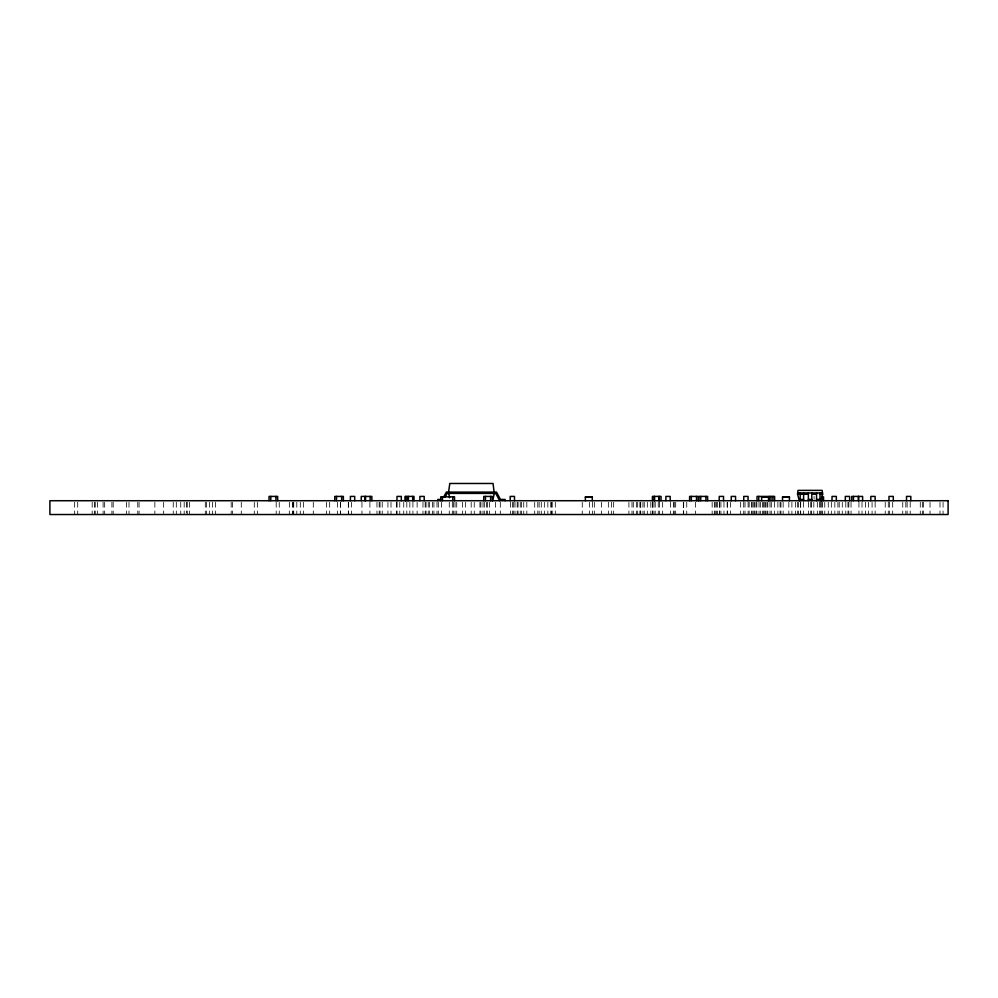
<?xml version="1.0" encoding="UTF-8"?>
<svg xmlns="http://www.w3.org/2000/svg" width="998" height="998" viewBox="0 0 998 998"><rect width="100%" height="100%" fill="white"/><g stroke="black" fill="none" stroke-linecap="round" stroke-linejoin="round"><path stroke-width="0.75" stroke-dasharray="4.99 3.74" d="M943.06 502.256L943.06 514.519M939.991 502.256L939.991 514.519M930.036 502.256L930.036 514.519M923.35 502.256L923.35 514.519M922.352 502.256L922.352 514.519M920.281 502.256L920.281 514.519M910.201 502.256L910.201 514.519M907.132 502.256L907.132 514.519M905.822 502.256L905.822 514.519M902.753 502.256L902.753 514.519M892.674 502.256L892.674 514.519M889.605 502.256L889.605 514.519M888.295 502.256L888.295 514.519M885.226 502.256L885.226 514.519M875.146 502.256L875.146 514.519M872.077 502.256L872.077 514.519M868.584 502.256L868.584 514.519M865.503 502.256L865.503 514.519M862.01 502.256L862.01 514.519M858.941 502.256L858.941 514.519M851.057 502.256L851.057 514.519M848.861 502.256L848.861 514.519M847.976 502.256L847.976 514.519M845.793 502.256L845.793 514.519M842.287 502.256L842.287 514.519M839.218 502.256L839.218 514.519M837.908 502.256L837.908 514.519M834.839 502.256L834.839 514.519M831.334 502.256L831.334 514.519M828.265 502.256L828.265 514.519M824.76 502.256L824.76 514.519M822.577 502.256L822.577 514.519M821.691 502.256L821.691 514.519M820.381 502.256L820.381 514.519M819.508 502.256L819.508 514.519M817.312 502.256L817.312 514.519M814.069 496.418L814.069 499.287M813.807 502.256L813.807 514.519M811.624 502.256L811.624 514.519M810.738 502.256L810.738 514.519M808.555 502.256L808.555 514.519M803.427 502.256L803.427 514.519M800.67 502.256L800.67 514.519M800.359 502.256L800.359 514.519M798.475 502.256L798.475 514.519M797.589 502.256L797.589 514.519M795.406 502.256L795.406 514.519M791.901 502.256L791.901 514.519M788.832 502.256L788.832 514.519M783.143 502.256L783.143 514.519M780.947 502.256L780.947 514.519M780.074 502.256L780.074 514.519M777.879 502.256L777.879 514.519M774.373 502.256L774.373 514.519M771.304 502.256L771.304 514.519M769.994 502.256L769.994 514.519M767.799 502.256L767.799 514.519M766.926 502.256L766.926 514.519M765.616 502.256L765.616 514.519M764.73 502.256L764.73 514.519M763.42 502.256L763.42 514.519M762.547 502.256L762.547 514.519M760.351 502.256L760.351 514.519M759.041 502.256L759.041 514.519M756.846 502.256L756.846 514.519M755.973 502.256L755.973 514.519M754.663 502.256L754.663 514.519M753.777 502.256L753.777 514.519M752.23 502.256L752.23 514.519M751.594 502.256L751.594 514.519M749.161 502.256L749.161 514.519M748.088 502.256L748.088 514.519M745.019 502.256L745.019 514.519M743.71 502.256L743.71 514.519M740.641 502.256L740.641 514.519M730.561 502.256L730.561 514.519M727.492 502.256L727.492 514.519M727.155 502.256L727.155 514.519M723.987 502.256L723.987 514.519M720.918 502.256L720.918 514.519M719.608 502.256L719.608 514.519M719.483 502.256L719.483 514.519M717.412 502.256L717.412 514.519M716.539 502.256L716.539 514.519M715.229 502.256L715.229 514.519M714.343 502.256L714.343 514.519M712.16 502.256L712.16 514.519M695.594 502.256L695.594 514.519M686.749 502.256L686.749 514.519M683.68 502.256L683.68 514.519M683.518 502.256L683.518 514.519M683.343 502.256L683.343 514.519M675.658 502.256L675.658 514.519M674.261 502.256L674.261 514.519M673.6 502.256L673.6 514.519M670.531 502.256L670.531 514.519M662.647 502.256L662.647 514.519M659.578 502.256L659.578 514.519M658.268 502.256L658.268 514.519M655.199 502.256L655.199 514.519M653.89 502.256L653.89 514.519M652.467 502.256L652.467 514.519M652.355 502.256L652.355 514.519M650.821 502.256L650.821 514.519M647.315 502.256L647.315 514.519M644.246 502.256L644.246 514.519M642.937 502.256L642.937 514.519M640.741 502.256L640.741 514.519M640.392 502.256L640.392 514.519M639.868 502.256L639.868 514.519M637.672 502.256L637.672 514.519M636.362 502.256L636.362 514.519M633.293 502.256L633.293 514.519M631.984 502.256L631.984 514.519M628.915 502.256L628.915 514.519M613.658 502.256L613.658 514.519M611.425 502.256L611.425 514.519M608.356 502.256L608.356 514.519M601.582 502.256L601.582 514.519M594.334 502.256L594.334 514.519M592.55 502.256L592.55 514.519M589.481 502.256L589.481 514.519M582.258 502.256L582.258 514.519M555.3 502.256L555.3 514.519M552.231 502.256L552.231 514.519M551.208 502.256L551.208 514.519M550.921 502.256L550.921 514.519M547.852 502.256L547.852 514.519M544.347 502.256L544.347 514.519M541.278 502.256L541.278 514.519M539.132 502.256L539.132 514.519M537.772 502.256L537.772 514.519M534.703 502.256L534.703 514.519M526.819 502.256L526.819 514.519M523.75 502.256L523.75 514.519M521.43 502.256L521.43 514.519M520.257 502.256L520.257 514.519M518.062 502.256L518.062 514.519M517.176 502.256L517.176 514.519M514.993 502.256L514.993 514.519M513.683 502.256L513.683 514.519M512.398 502.256L512.398 514.519M510.614 502.256L510.614 514.519M500.322 502.256L500.322 514.519M495.582 502.256L495.582 514.519M489.581 502.256L489.581 514.519M487.386 502.256L487.386 514.519M486.513 502.256L486.513 514.519M484.317 502.256L484.317 514.519M483.007 502.256L483.007 514.519M480.899 502.256L480.899 514.519M479.938 502.256L479.938 514.519M474.25 502.256L474.25 514.519M471.181 502.256L471.181 514.519M465.48 502.256L465.48 514.519M462.411 502.256L462.411 514.519M456.722 502.256L456.722 514.519M455.038 502.256L455.038 514.519M453.653 502.256L453.653 514.519M452.344 502.256L452.344 514.519M449.275 502.256L449.275 514.519M441.39 502.256L441.39 514.519M438.309 502.256L438.309 514.519M436.999 502.256L436.999 514.519M433.93 502.256L433.93 514.519M432.621 502.256L432.621 514.519M429.552 502.256L429.552 514.519M428.242 502.256L428.242 514.519M426.046 502.256L426.046 514.519M425.173 502.256L425.173 514.519M422.977 502.256L422.977 514.519M417.127 502.256L417.127 514.519M412.91 502.256L412.91 514.519M409.841 502.256L409.841 514.519M406.81 502.256L406.81 514.519M403.741 502.256L403.741 514.519M399.761 502.256L399.761 514.519M397.029 502.256L397.029 514.519M396.693 502.256L396.693 514.519M391.004 502.256L391.004 514.519M387.923 502.256L387.923 514.519M382.234 502.256L382.234 514.519M380.051 502.256L380.051 514.519M379.165 502.256L379.165 514.519M376.97 502.256L376.97 514.519M369.896 502.256L369.896 514.519M361.962 502.256L361.962 514.519M351.57 502.256L351.57 514.519M348.489 502.256L348.489 514.519M348.339 502.256L348.339 514.519M340.617 502.256L340.617 514.519M340.405 502.256L340.405 514.519M337.536 502.256L337.536 514.519M329.664 502.256L329.664 514.519M326.583 502.256L326.583 514.519M313.285 502.256L313.285 514.519M303.367 502.256L303.367 514.519M300.298 502.256L300.298 514.519M296.793 502.256L296.793 514.519M293.724 502.256L293.724 514.519M293.187 502.256L293.187 514.519M292.414 502.256L292.414 514.519M289.345 502.256L289.345 514.519M279.265 502.256L279.265 514.519M276.197 502.256L276.197 514.519M257.359 502.256L257.359 514.519M254.29 502.256L254.29 514.519M241.279 502.256L241.279 514.519M232.484 502.256L232.484 514.519M231.187 502.256L231.187 514.519M215.406 502.256L215.406 514.519M212.537 502.256L212.537 514.519M209.468 502.256L209.468 514.519M206.611 502.256L206.611 514.519M205.314 502.256L205.314 514.519M189.533 502.256L189.533 514.519M187.262 502.256L187.262 514.519M186.377 502.256L186.377 512.997M184.193 502.256L184.193 514.519M180.725 502.256L180.725 514.519M176.309 502.256L176.309 514.519M173.24 502.256L173.24 514.519M163.66 502.256L163.66 514.519M154.852 502.256L154.852 514.519M139.071 502.256L139.071 514.519M137.774 502.256L137.774 514.519M128.979 502.256L128.979 514.519M126.571 502.256L126.571 514.519M113.198 502.256L113.198 514.519M111.901 502.256L111.901 514.519M104.665 502.256L104.665 514.519M103.106 502.256L103.106 514.519M97.442 502.256L97.442 514.519M95.247 502.256L95.247 514.519M94.373 502.256L94.373 514.519M92.178 502.256L92.178 514.519M77.719 502.256L77.719 514.519M74.65 502.256L74.65 514.519"/><path stroke-width="1.5" d="M799.298 500.722L797.577 494.26L797.988 490.38L822.177 490.38L822.589 494.26L820.867 500.722M492.675 500.722L494.284 493.399L493.049 483.481L449.799 483.481L448.576 492.101L449.537 497.79M443.711 496.992L446.343 492.101L496.517 492.101L500.447 499.437L505.063 499.437L505.063 500.722M445.145 497.054L447.116 493.399L495.744 493.399L499.674 500.722M797.577 492.962L822.589 492.962M797.577 494.26L808.355 494.26M811.811 494.26L816.426 494.26M819.508 494.26L822.589 494.26M585.364 497.278L592.276 497.278M761.636 497.278L768.535 497.278M782.532 497.278L789.43 497.278M440.866 499.437L437.785 499.437L437.785 500.722M800.171 499.437L803.615 499.437M808.355 499.437L811.811 499.437M816.551 499.437L820.007 499.437M910.825 500.722L910.825 496.418L906.508 496.418L906.508 500.722M893.297 500.722L893.297 496.418L888.981 496.418L888.981 500.722M875.134 500.722L875.134 496.418L870.817 496.418L870.817 500.722M862.621 500.722L862.621 496.418L851.781 496.418L851.781 500.722M858.679 496.418L858.679 500.722M858.317 496.418L858.317 500.722M853.502 496.418L853.502 500.722M849.635 500.722L849.635 496.418L845.318 496.418L845.318 500.722M836.336 500.722L836.336 496.418L832.02 496.418L832.02 500.722M823.562 500.722L823.562 496.842L821.828 496.842L821.828 500.722M821.641 496.418L821.641 500.722M820.007 492.962L820.007 500.722M816.551 492.962L816.551 500.722M811.811 492.962L811.811 500.722M808.355 492.962L808.355 500.722M803.615 492.962L803.615 500.722M800.171 492.962L800.171 500.722M789.43 500.722L789.43 496.842L782.532 496.842L782.532 500.722M774.623 500.722L774.635 496.418L757.02 496.418L757.02 500.722M772.901 496.418L772.901 500.722M770.955 496.418L770.955 500.722M769.233 496.418L769.233 500.722M768.535 500.722L768.535 496.842L761.636 496.842L761.636 500.722M758.742 496.418L758.742 500.722M748.051 500.722L748.051 496.418L743.747 496.418L743.747 500.722M735.563 500.722L735.563 496.418L731.247 496.418L731.247 500.722M723.538 500.722L723.538 496.418L719.221 496.418L719.221 500.722M707.632 500.722L707.632 496.418L699.012 496.418L699.012 500.722M705.91 496.418L705.91 500.722M700.733 496.418L700.733 500.722M698.226 500.722L698.238 496.418L689.606 496.418L689.606 500.722M696.504 496.418L696.504 500.722M691.327 496.418L691.327 500.722M670.194 500.722L670.194 496.418L665.878 496.418L665.878 500.722M661.05 500.722L661.05 496.418L652.418 496.418L652.418 500.722M659.316 496.418L659.316 500.722M658.892 496.418L658.892 500.722M654.588 496.418L654.588 500.722M654.139 496.418L654.139 500.722M592.276 500.722L592.276 496.842L585.364 496.842L585.364 500.722M514.494 500.722L514.494 496.418L510.19 496.418L510.19 500.722M492.363 500.722L492.363 496.418L483.731 496.418L483.731 500.722M490.629 496.418L490.629 500.722M485.465 496.418L485.465 500.722M454.552 500.722L454.552 496.842L440.742 496.842L440.742 500.722M452.818 496.842L452.818 500.722M442.476 496.842L442.476 500.722M424.2 500.722L424.2 496.418L419.896 496.418L419.896 500.722M413.97 500.722L414.02 496.418L405.338 496.418L405.338 500.722M412.71 496.418L412.71 500.722M408.407 496.418L408.407 500.722M407.072 496.418L407.072 500.722M405.388 496.418L405.388 500.722M401.308 500.722L401.308 496.418L396.992 496.418L396.992 500.722M371.867 500.722L371.867 496.418L361.239 496.418L361.239 500.722M370.146 496.418L370.146 500.722M365.542 496.418L365.542 500.722M364.969 496.418L364.969 500.722M354.702 500.722L354.702 496.418L350.398 496.418L350.398 500.722M343.387 500.722L343.387 496.418L334.767 496.418L334.767 500.722M341.665 496.418L341.665 500.722M336.488 496.418L336.488 500.722M277.669 500.722L277.669 496.418L269.048 496.418L269.048 500.722M275.947 496.418L275.947 500.722M270.77 496.418L270.77 500.722M948.1 500.722L49.9 500.722L49.9 514.519L948.1 514.519L948.1 500.722"/></g></svg>
